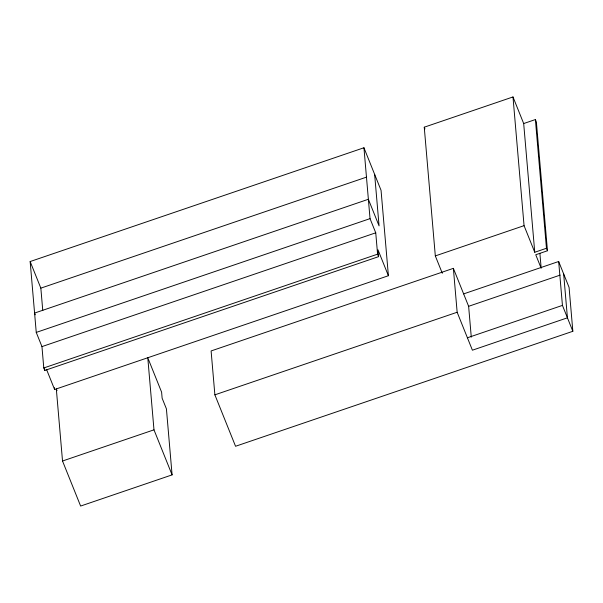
<?xml version="1.0" encoding="UTF-8"?>
<svg xmlns="http://www.w3.org/2000/svg" width="603" height="603" viewBox="0 0 603 603"><rect width="100%" height="100%" fill="white"/><g stroke="black" fill="none" stroke-linecap="round" stroke-linejoin="round"><path stroke-width="0.9" d="M388.4 275.722L377.991 249.83L378.578 256.652L44.788 370.446L43.785 367.966L41.954 346.604L36.248 332.419L30.15 261.544L363.941 147.758L381.051 190.314L388.4 275.722L54.609 389.508L46.529 369.413M442.3 273.287L435.321 255.913L424.248 127.195L512.987 96.947L523.683 123.547L534.755 252.265L546.461 248.27L535.389 119.56L523.683 123.547M42.775 310.628L40.846 288.144L366.624 177.086M36.248 332.419L370.038 218.633L363.941 147.758M41.954 346.604L375.744 232.818L370.038 218.633M43.785 367.966L377.584 254.172L375.744 232.818M435.321 255.913L524.06 225.658L512.987 96.947M471.282 337.13L468.629 306.309L453.373 268.35L211.103 350.946L214.879 394.837L235.554 446.273L572.85 331.288L569.074 287.39L558.664 261.498L463.639 293.895M535.389 119.56L536.384 122.04L547.456 250.758L535.75 254.745L541.17 268.222L539.889 253.298M468.629 306.309L560.104 275.126M214.879 394.837L457.149 312.248L453.373 268.35M62.524 461.009L153.984 429.833L147.78 357.767L161.612 392.176L162.132 398.199L166.413 408.842L172.089 474.878L80.629 506.053L62.524 461.009L56.32 388.95L57.021 390.676M467.415 337.786L562.441 305.397L558.664 261.498M546.461 248.27L547.456 250.758M562.441 305.397L572.85 331.288M524.06 225.658L534.755 252.265M424.248 127.195L424.942 128.936M457.149 312.248L472.405 350.2L567.431 317.811L563.654 273.913M377.584 254.172L378.578 256.652M153.984 429.833L172.089 474.878M30.15 261.544L40.846 288.144M35.276 314.781L34.582 313.063L368.373 199.276L379.068 225.876L374.636 174.357M54.451 387.676L54.609 389.508M44.637 368.742L44.788 370.446"/></g></svg>
